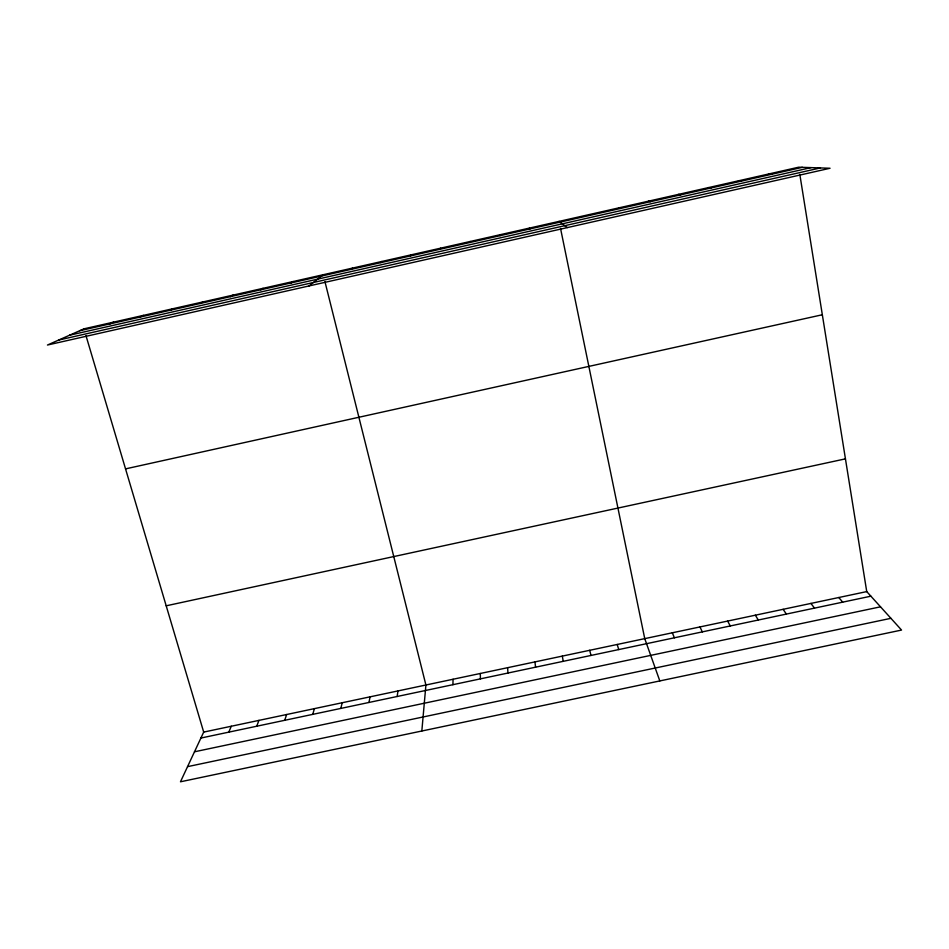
<?xml version="1.0" encoding="UTF-8"?>
<svg xmlns="http://www.w3.org/2000/svg" width="949" height="949" viewBox="0 0 949 949"><rect width="100%" height="100%" fill="white"/><g stroke="black" fill="none" stroke-linecap="round" stroke-linejoin="round"><path stroke-width="1.42" d="M470.182 242.446L470.206 241.485M452.887 684.692L453.088 679.247M421.831 731.003L425.911 685.012L324.949 281.651M397.18 696.495L397.951 690.931M368.983 702.462L370.051 696.839M340.833 708.417L342.198 702.746M312.755 714.372L314.392 708.642M284.712 720.303L286.645 714.514M440.336 249.196L440.692 248.152M256.728 726.234L258.935 720.386M228.792 732.142L231.295 726.246M85.979 335.638L203.691 732.094L180.464 781.798L901.55 630.065L866.734 591.595L799.817 174.379M410.549 255.933L411.237 254.818M380.81 262.648L381.842 261.461M351.142 269.362L352.494 268.104M309.042 285.934L323.218 274.724M291.07 282.944L293.099 281.533M260.69 289.813L263.039 288.33M230.358 296.669L233.051 295.115M200.085 303.514L203.11 301.877M169.883 310.347L173.24 308.639M139.728 317.168L143.418 315.376M109.645 323.965L113.655 322.114M79.609 330.75L802.391 167.332M69.55 335.222L811.039 167.617M58.636 340.062L820.434 167.926M125.541 468.877L822.332 314.76M166.194 605.806L845.44 458.853M203.691 732.094L866.734 591.595M200.903 738.049L870.897 596.186M194.486 751.798L880.518 606.814M187.546 766.65L890.921 618.321M768.512 174.023L771.893 174.225M738.417 180.82L741.454 181.105M708.381 187.617L711.074 187.973M678.405 194.391L680.753 194.83M648.487 201.164L650.492 201.674M618.629 207.914L620.29 208.507M588.831 214.652L590.148 215.316M559.091 221.378L567.336 227.594M838.809 597.514L842.676 602.164M529.4 228.092L530.052 228.911M810.932 603.41L814.503 608.131M783.115 609.317L786.377 614.086M755.333 615.201L758.31 620.029M727.61 621.073L730.291 625.96M699.935 626.933L702.319 631.88M672.319 632.793L674.407 637.799M659.816 680.931L644.739 638.63L560.539 228.436M499.779 234.794L500.087 235.684M617.218 644.466L618.724 649.579M589.732 650.29L590.966 655.462M562.306 656.103L563.243 661.334M534.928 661.904L535.58 667.183M507.608 667.693L507.964 673.031M480.324 673.47L480.408 678.867M83.963 328.829L47.45 345.033L830.055 168.258L798.667 167.202L83.963 328.829"/></g></svg>
